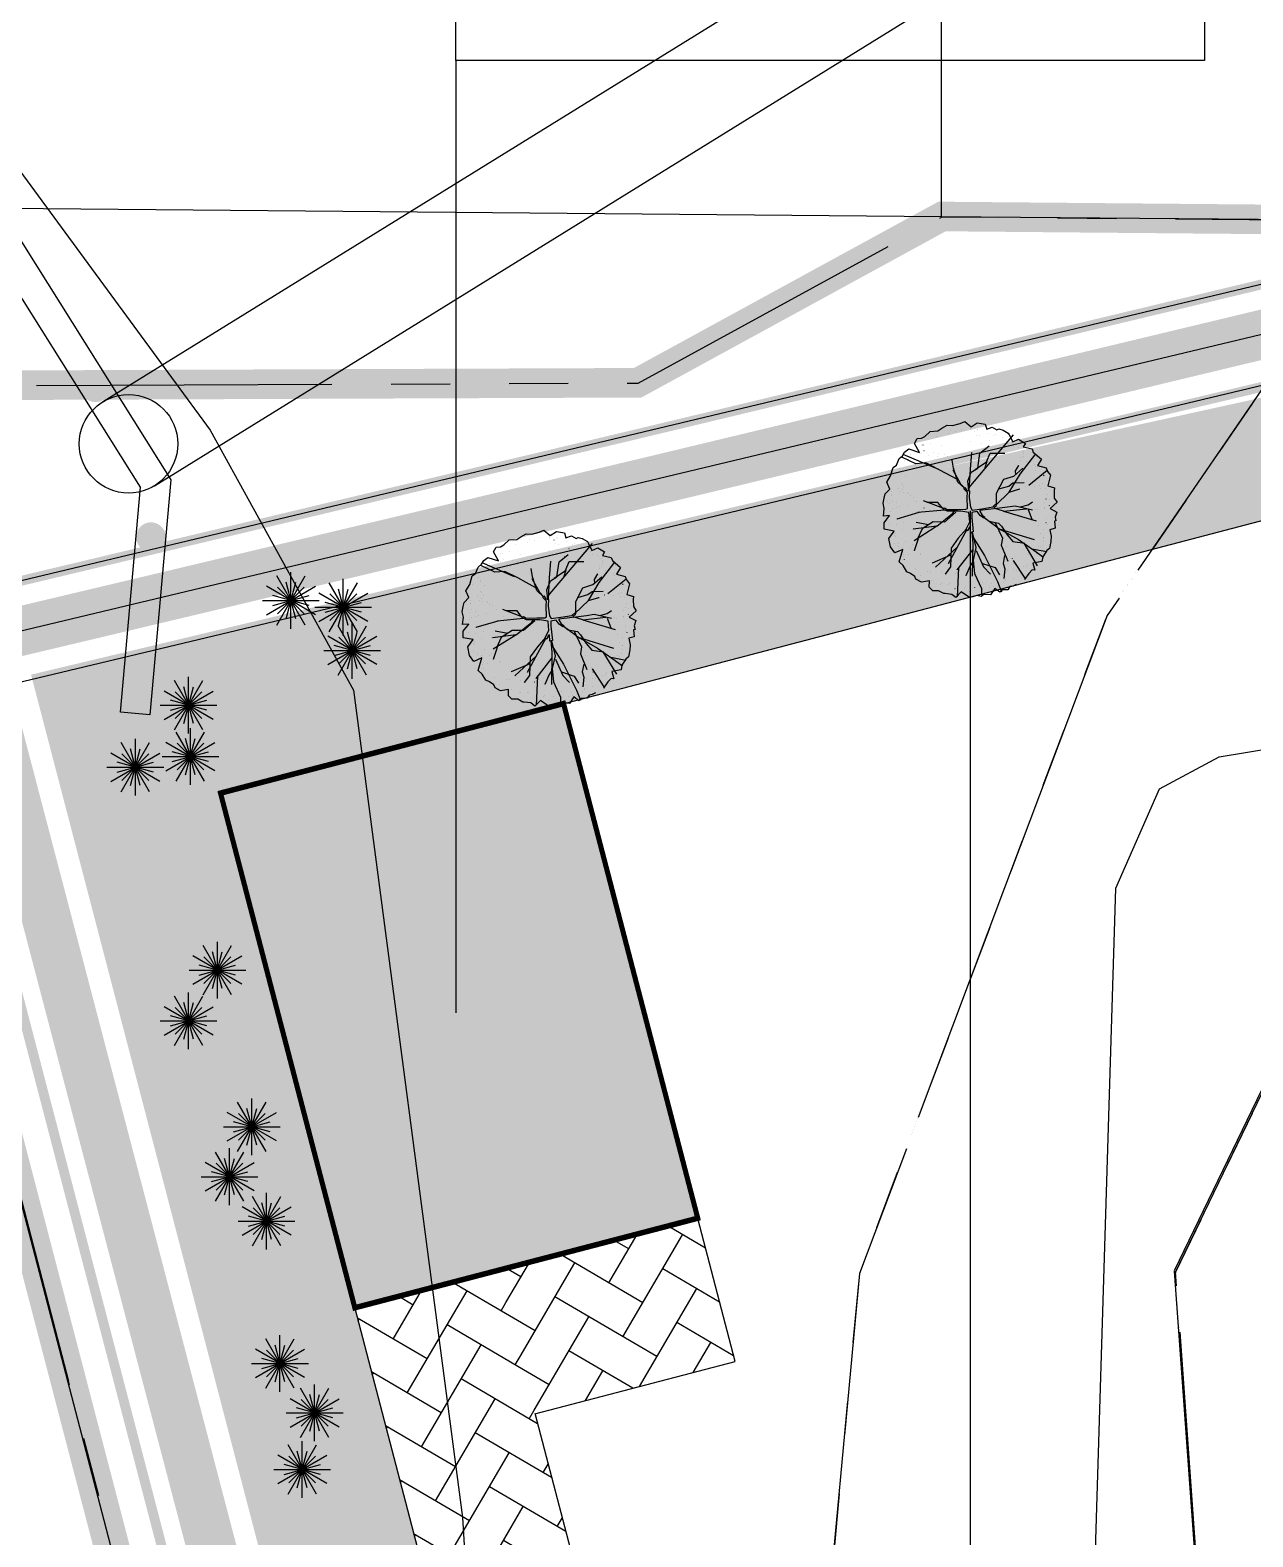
# Model space of a CAD drawing. Header units: millimetres. Extents: x 13387 to 322416, y 10188 to 219730.
# Drawn here: x 25238 to 37657, y 173913 to 189211 of the extents above; entities that cross this region are included whole.
import ezdxf
from ezdxf.xclip import XClip

# ---------------------------------------------------------------- set-up
doc = ezdxf.new("R2010")
doc.units = ezdxf.units.MM
doc.header["$LTSCALE"] = 400
doc.header["$XCLIPFRAME"] = 0
for name, pattern in [('base$0$base$0$PHANTOM2', [31.75, 15.875, -3.175, 3.175, -3.175, 3.175, -3.175]), ('base$0$base$0$XREF_BASE$0$PHANTOMX2', [5, 2.5, -0.5, 0.5, -0.5, 0.5, -0.5]), ('DOT2', [0.125, 0, -0.125])]:
    doc.linetypes.add(name, pattern=pattern)
doc.layers.get('Defpoints').update_dxf_attribs({"color": 153})
for name, color, linetype in [('0-녹지', 71, 'Continuous'), ('_교목_Plant', 90, 'Continuous'), ('_교목_Tag', 7, 'Continuous'), ('base$0$base$0$1-배수관', 134, 'Continuous'), ('base$0$base$0$1-신호등', 4, 'Continuous'), ('base$0$base$0$1-옹벽', 4, 'Continuous'), ('base$0$base$0$1-지적선', 3, 'Continuous'), ('base$0$base$0$125', 4, 'Continuous'), ('base$0$base$0$LSMD_CONT_LDREG_41500', 1, 'Continuous'), ('base$0$base$0$rndur', 1, 'Continuous'), ('base$0$base$0$WID', 4, 'Continuous'), ('base$0$base$0$XREF_BASE$0$-0', 7, 'Continuous'), ('base$0$base$0$XREF_BASE$0$CE_PROPERTY LINE', 2, 'Continuous'), ('base$0$base$0$XREF_BASE$0$가구1', 5, 'Continuous'), ('base$0$base$0$XREF_BASE$0$성토옹벽', 6, 'Continuous'), ('base$0$base$0$XREF_BASE$0$절토옹벽', 2, 'Continuous'), ('base$0$base$0$사업부지', 7, 'Continuous'), ('tc-2', 252, 'Continuous')]:
    doc.layers.add(name, color=color, linetype=linetype)
doc.styles.get("Standard").update_dxf_attribs({"font": 'arial.ttf'})
doc.dimstyles.new('LandyUse_T', dxfattribs={"dimtxt": 2.5, "dimasz": 80, "dimexe": 1.25, "dimexo": 0.625, "dimtad": 1, "dimtxsty": 'Standard', "dimcen": 2.5, "dimadec": 0, "dimazin": 0, "dimtfac": 1, "dimtmove": 0, "dimatfit": 3, "dimfxl": 1, "dimarcsym": 0})
pattern_1 = [(59.625125, (0, 0), (-142.832, 547.35639), [1200, -400]), (149.625125, (202.26, 345.1), (-142.832, 547.35639), [1200, -400])]

# ---------------------------------------------------------------- blocks, each defined once
blk = doc.blocks.new('base$0$base$0$XREF_BASE$0$A$C3CBC0631')
at = {"layer": 'base$0$base$0$125', "linetype": 'Continuous'}
blk.add_hatch(color=8, dxfattribs=at).paths.add_polyline_path([(-5, 144348), (-3489, 143439), (-2125, 138214), (1358, 139123)])
at = {"color": 7, "const_width": 50}
blk.add_lwpolyline([(-5, 144348), (-3489, 143439), (-2125, 138214), (1358, 139123)], close=True, dxfattribs=at)
at = {"layer": 'base$0$base$0$XREF_BASE$0$CE_PROPERTY LINE', "color": 8, "linetype": 'base$0$base$0$XREF_BASE$0$PHANTOMX2', "ltscale": 3, "flags": 128}
for points in [[(436, 116514), (1065, 117654), (3002, 138566), (5516, 145246), (8259, 149251), (22480, 160611), (24653, 158067), (10492, 147441), (8512, 143344), (6210, 138580), (6786, 130614), (6046, 119714), (3466, 115422), (2171, 109870)], [(24653, 158067), (15380, 151109), (8259, 149251), (3838, 149290), (748, 147602), (-6916, 147572), (-7299, 146160), (-1843, 125252), (436, 116516), (2171, 109870), (5326, 104706), (5798, 96717), (3940, 88655), (43, 76542), (81, 64279), (3722, 52297), (8342, 45951), (24954, 35648), (27528, 32946), (33205, 26984), (45785, 19196), (55262, 14961), (63842, 9900), (67943, 799), (71065, 403), (74495, 0), (71416, 11497), (72509, 16027), (80907, 20283), (84381, 29814), (86654, 26118), (86417, 19281), (94182, 16961), (94474, 13223), (94701, 13128), (143072, 50641), (145797, 73715), (141926, 86006), (137274, 142330), (130340, 137929), (128629, 139085), (122336, 140647), (114378, 141402), (105828, 145930), (90331, 146144), (69871, 143916), (58636, 140116), (56478, 144307), (45633, 153630)], [(15380, 151109), (8259, 149251), (5516, 145246), (3002, 138566), (1884, 126494), (1065, 117654), (437, 116515), (2171, 109870), (3466, 115422), (6046, 119714), (6786, 130614), (6210, 138580), (8512, 143344), (10492, 147441)]]:
    blk.add_lwpolyline(points, close=True, dxfattribs=at)
at = {"layer": 'base$0$base$0$XREF_BASE$0$절토옹벽', "color": 8, "linetype": 'ByBlock', "ltscale": 5, "const_width": 100, "flags": 128}
for points in [[(55628, 144636), (45495, 153353), (24724, 157745), (15091, 150517), (8341, 148908), (803, 147102), (-6578, 145344), (-6578, 145344), (-1228, 124843)], [(54976, 143878), (45038, 152427), (24961, 156673), (15534, 149599), (8577, 147920), (913, 146102), (-5352, 144608), (-260, 125095)]]:
    blk.add_lwpolyline(points, dxfattribs=at)
at = {"layer": 'base$0$base$0$XREF_BASE$0$절토옹벽', "color": 253, "const_width": 500, "flags": 128}
blk.add_lwpolyline([(55302, 144257), (45267, 152890), (24842, 157209), (15312, 150058), (8457, 148426), (858, 146602), (-5784, 145024), (-5991, 144974), (-744, 124969)], dxfattribs=at)
blk = doc.blocks.new('base$0$base$0$G$C940A8A8A')
at = {"layer": 'base$0$base$0$LSMD_CONT_LDREG_41500', "color": 9, "linetype": 'Continuous', "const_width": 0.26}
blk.add_lwpolyline([(13683, 131658), (14579, 132602), (21734, 152348), (25853, 158177), (29518, 161359), (46147, 168760), (47607, 165750), (31222, 159044), (28272, 155580), (24841, 151551), (23387, 143698), (19919, 133338), (16339, 129836), (13684, 124791)], close=True, dxfattribs=at)
at = {"layer": 'base$0$base$0$LSMD_CONT_LDREG_41500', "color": 1, "linetype": 'Continuous', "const_width": 300, "flags": 128}
blk.add_lwpolyline([(108147, 137630), (87787, 140640), (75957, 139800), (74927, 144400), (66787, 156160), (47607, 165750), (36878, 161359), (29518, 161359), (25251, 162513), (21834, 161660), (14411, 163566), (13684, 162297), (13684, 140689), (13684, 131660), (13684, 124791), (15433, 118998), (13873, 111149), (10039, 103817), (3210, 93080)], dxfattribs=at)
blk = doc.blocks.new('base$0$base$0$현황측량 지적')
at = {"layer": 'base$0$base$0$125', "linetype": 'Continuous'}
blk.add_hatch(color=253, dxfattribs=at).paths.add_polyline_path([(-58637, 4234), (-62121, 3325), (-60757, -1900), (-57274, -991)])
at = {"layer": 'base$0$base$0$사업부지', "linetype": 'Continuous'}
h = blk.add_hatch(dxfattribs=at)
h.set_pattern_fill('AR-HBONE', color=8, scale=100, angle=14.623, style=0)
h.set_pattern_definition([(59.62295331, (-152706624.56, -461770356.86), (-142.81125256, 547.36180552), [1200, -400]), (149.62295331, (-152706422.3, -461770011.77), (-142.81125256, 547.36180552), [1200, -400])])
edge = h.paths.add_edge_path()
edge.add_arc((-175728, 146781), 167876, 319.67, 322.33082, ccw=False)
edge.add_arc((-118040, 100322), 93851, 314.07463, 318.49856, ccw=False)
edge.add_arc((-118040, 100322), 93851, 310.12729, 314.07463, ccw=False)
edge.add_arc((-118040, 100322), 93851, 304.12732, 310.12729, ccw=False)
edge.add_arc((-57812, 11458), 13500, 124.1273, 194.1941)
edge.add_line((-70900, 8147), (-68479, -1130))
edge.add_line((-68479, -1130), (-66633, -8205))
edge.add_arc((-56474, -5554), 10500, 194.623, 244.5476)
edge.add_arc((-61631, -16390), 1500, 14.623, 64.5476, ccw=False)
edge.add_line((-60179, -16011), (-59907, -17053))
edge.add_arc((-56474, -5554), 12000, 194.623, 253.3715, ccw=False)
edge.add_line((-68085, -8584), (-72352, 7770))
edge.add_line((-72352, 7770), (-72261, 7430))
edge.add_arc((-57812, 11458), 15000, 124.1273, 195.5774, ccw=False)
edge.add_arc((-118040, 100322), 92351, 304.12732, 310.12729)
edge.add_arc((-118040, 100322), 92351, 310.12729, 314.07463)
edge.add_arc((-118040, 100322), 92351, 314.07463, 318.48907)
edge.add_arc((-175728, 146781), 166376, 319.67529, 320.61331)
edge.add_arc((-175727, 146780), 166375, 320.61332, 320.99411)
edge.add_arc((-41778, 38287), 6000, 100.2484, 140.9941, ccw=False)
at = {"color": 7, "const_width": 50}
blk.add_lwpolyline([(-58637, 4234), (-62121, 3325), (-60757, -1900), (-57274, -991)], close=True, dxfattribs=at)
at = {"layer": 'base$0$base$0$1-배수관', "color": 8}
for p, q in [((-63318, 7293), (-32872, 26126)), ((-62792, 6442), (-32346, 25276))]:
    blk.add_line(p, q, dxfattribs=at)
at = {"layer": 'base$0$base$0$1-배수관', "color": 8, "linetype": 'Continuous'}
blk.add_circle((-63055, 6868), 500, dxfattribs=at)
at = {"layer": 'base$0$base$0$1-신호등', "color": 8, "linetype": 'Continuous'}
blk.add_line((-62933, 6429), (-62933, 6429), dxfattribs=at)
at = {"layer": 'base$0$base$0$1-옹벽', "color": 8, "linetype": 'Continuous'}
blk.add_lwpolyline([(-62838, 4115), (-63137, 4142), (-62933, 6429), (-64332, 8656), (-64422, 8446), (-64698, 8565), (-64382, 9299), (-62625, 6503), (-62838, 4115)], dxfattribs=at)
at = {"layer": 'base$0$base$0$1-옹벽', "color": 8, "linetype": 'Continuous', "const_width": 150}
for points in [[(-63464, 7423, 1), (-63319, 7460, 1)], [(-62900, 5902, 1), (-62755, 5940, 1)]]:
    blk.add_lwpolyline(points, format="xyb", close=True, dxfattribs=at)
at = {"layer": 'base$0$base$0$1-지적선', "color": 8}
blk.add_polyline3d([(-132185, 7990, 0), (-122776, 15285, 0), (-113506, 15373, 0), (-102516, 11206, 0), (-97941, 11144, 0), (-88443, 13506, 0), (-78538, 14398, 0), (-52074, 11969, 0), (-47536, 12843, 0), (-36925, 22131, 0), (-36156, 20495, 0), (-50378, 9135, 0), (-54798, 9174, 0), (-65063, 9263, 0), (-68739, 10525, 0), (-78796, 11272, 0), (-89562, 11037, 0), (-99269, 8221, 0), (-103807, 8886, 0), (-113529, 12960, 0), (-122350, 13516, 0), (-124731, 11321, 0), (-132185, 7990, 0)], dxfattribs=at)
at = {"layer": 'base$0$base$0$rndur', "linetype": 'base$0$base$0$PHANTOM2', "ltscale": 2, "const_width": 360, "flags": 128}
blk.add_lwpolyline([(206883, -157310), (202971, -156085), (192523, -138055), (192037, -134393), (187653, -139214), (180694, -143462), (173737, -143509), (161354, -148904), (157725, -144242), (154816, -136784), (158050, -127241), (126239, -144923), (122996, -147375), (114777, -142533), (78067, -156212), (59378, -150969), (50990, -145420), (42961, -141949), (35259, -140747), (23792, -141142), (15855, -140119), (12425, -139716), (9303, -139321), (5202, -130219), (-3377, -125158), (-12855, -120922), (-25433, -113134), (-31110, -107172), (-33684, -104469), (-50296, -94166), (-54916, -87820), (-58556, -75838), (-58594, -63575), (-54697, -51462), (-52838, -43399), (-53310, -35411), (-56465, -30247), (-58199, -23603), (-65933, 6044), (-65550, 7455), (-83110, 7388), (-99556, 7405), (-100789, 7832), (-83513, -58384), (-91570, -60086), (-90952, -159807)], dxfattribs=at)
at = {"layer": 'base$0$base$0$rndur', "linetype": 'base$0$base$0$PHANTOM2', "ltscale": 2, "flags": 128}
blk.add_lwpolyline([(206883, -157310), (202971, -156085), (192523, -138055), (192037, -134393), (187653, -139214), (180694, -143462), (173737, -143509), (161354, -148904), (157725, -144242), (154816, -136784), (158050, -127241), (126239, -144923), (122996, -147375), (114777, -142533), (78067, -156212), (59378, -150969), (50990, -145420), (42961, -141949), (35259, -140747), (23792, -141142), (15855, -140119), (12425, -139716), (9303, -139321), (5202, -130219), (-3377, -125158), (-12855, -120922), (-25433, -113134), (-31110, -107172), (-33684, -104469), (-50296, -94166), (-54916, -87820), (-58556, -75838), (-58594, -63575), (-54697, -51462), (-52838, -43399), (-53310, -35411), (-56465, -30247), (-58199, -23603), (-65933, 6044), (-65550, 7455), (-83110, 7388), (-99556, 7405), (-100789, 7832), (-83513, -58384), (-91570, -60086), (-90952, -159807)], dxfattribs=at)
at = {"layer": 'base$0$base$0$1-지적선', "color": 8, "rotation": 14.62512504690287}
blk.add_blockref('base$0$base$0$G$C940A8A8A', (-38193, -154447), dxfattribs=at)
blk = doc.blocks.new('base$0$base$0$A$C15A91853')
at = {"layer": 'Defpoints'}
for points in [[(46801, 0), (47587, 7154), (48443, 10307), (49499, 19897), (49907, 33129), (50351, 34136), (50956, 34462), (52066, 34644), (58944, 34310), (68294, 34026), (68303, 34079), (69309, 40554), (69347, 40792), (60535, 41222), (58897, 41176), (54889, 45050), (53481, 48599), (49028, 48631), (38443, 47812), (26550, 47830), (20615, 47453), (19107, 50832)], [(0, 44758), (4948, 43401), (17839, 42226), (25189, 42483), (29295, 42370), (33454, 42220), (35928, 42013), (38652, 40578), (40707, 37777), (42163, 35137), (43272, 26739), (43649, 20480), (42505, 20194), (43607, 13152), (43641, 11401)]]:
    blk.add_lwpolyline(points, dxfattribs=at)
blk = doc.blocks.new('base$0$base$0$XREF_BASE$0$사면')
at = {"layer": 'base$0$base$0$XREF_BASE$0$가구1', "color": 8, "ltscale": 3, "flags": 128}
blk.add_lwpolyline([(298619.448, 360291.174), (298619.448, 360313.966), (298620.175, 360315.235), (298615.174, 360316.52)], dxfattribs=at)
blk = doc.blocks.new('base$0$base$0$XREF_BASE$0$A$C5E376D50')
at = {"layer": 'Defpoints', "linetype": 'Continuous', "flags": 128}
for points in [[(223488, 311364), (224064, 303398), (223324, 292498), (220744, 288205), (219448, 282647), (222600, 277488), (223072, 269500), (221214, 261437), (217317, 249324)], [(363071, 246497), (359200, 258788), (354548, 315113), (347614, 310711), (345903, 311867), (339610, 313429), (331652, 314184), (323101, 318712), (307605, 318926), (287145, 316698), (275910, 312898), (273752, 317089), (262907, 326413), (241927, 330849), (227766, 320223), (223487, 311370)]]:
    blk.add_lwpolyline(points, dxfattribs=at)
at = {"layer": 'base$0$base$0$XREF_BASE$0$-0', "color": 8, "linetype": 'ByBlock', "xscale": 1000, "yscale": 1000, "zscale": 1000, "rotation": 14.62585327519887}
blk.add_blockref('base$0$base$0$XREF_BASE$0$사면', (-197751370, -423722364), dxfattribs=at)
blk = doc.blocks.new('base', base_point=(0, 0))
at = {"layer": 'base$0$base$0$사업부지', "linetype": 'Continuous', "ltscale": 10}
h = blk.add_hatch(dxfattribs=at)
h.set_pattern_fill('AR-HBONE', color=8, scale=100, angle=14.62513, style=0)
h.set_pattern_definition(pattern_1)
h.paths.add_polyline_path([(2432025.9, -962106.5), (2431647.1, -960655.1), (2429615.2, -961185.4), (2429993.9, -962636.8)])
h = blk.add_hatch(dxfattribs=at)
h.set_pattern_fill('AR-HBONE', color=8, scale=100, angle=14.62513, style=0)
h.set_pattern_definition(pattern_1)
edge = h.paths.add_edge_path()
edge.add_line((2429615.2, -961185.4), (2428163.8, -961564.1))
edge.add_line((2428163.8, -961564.1), (2431385.3, -973909.5))
edge.add_arc((2430417.7, -974162), 1000, 277.11049, 14.62513, ccw=False)
edge.add_arc((2429984.4, -970688.9), 4500, 251.74603, 277.11049, ccw=False)
edge.add_line((2428574.9, -974962.5), (2428986, -976605.3))
edge.add_arc((2429978.8, -970949.7), 5742.1, 260.04374, 277.48812)
edge.add_arc((2430399.4, -974149.7), 2514.6, 277.48812, 14.24749)
edge.add_line((2432836.7, -973530.8), (2429615.2, -961185.4))
blk.add_line((2430283.7, -955423.6), (2431647.1, -960648.7))
blk.add_lwpolyline([(2429188.5, -946058.9), (2436793, -946058.9), (2436793, -948897.3), (2429188.5, -948897.3)], close=True)
blk.add_lwpolyline([(2429188.5, -948897.3), (2429188.5, -958567.4)])
at = {"const_width": 300}
blk.add_lwpolyline([(2429188.5, -958517.4, 1), (2429188.5, -958817.4, 1)], format="xyb", close=True, dxfattribs=at)
at = {"layer": 'base$0$base$0$WID'}
for p, q in [((2442870, -952131.7), (2428817.5, -955814.3)), ((2431596.7, -960461.8), (2430285.3, -955429.9)), ((2432025.9, -962106.5), (2431647.1, -960655.1)), ((2432025.9, -962106.5), (2431647.1, -960655.1)), ((2428163.8, -961564.1), (2431385.3, -973909.5)), ((2429993.9, -962636.8), (2432025.9, -962106.5)), ((2429992.3, -962630.5), (2432836.7, -973530.8))]:
    blk.add_line(p, q, dxfattribs=at)
ref = blk.add_blockref('base$0$base$0$현황측량 지적', (2488921, -959657.5))
XClip(ref).set_block_clipping_path([(-120941.079460036, -150848.0068536659), (162857.5363889819, 70751.9931463341)])
blk.add_blockref('base$0$base$0$A$C15A91853', (2385986.3, -990428.8))
ref = blk.add_blockref('base$0$base$0$XREF_BASE$0$A$C5E376D50', (2212998.1, -1272554.8))
XClip(ref).set_block_clipping_path([(154965.4345864058, 162053.3751671459), (438965.4345861674, 383653.3751671459)])
at = {"layer": 'base$0$base$0$XREF_BASE$0$성토옹벽'}
blk.add_blockref('base$0$base$0$XREF_BASE$0$A$C3CBC0631', (2430288.9, -1099777.9), dxfattribs=at)
blk = doc.blocks.new('TL000015_0')
at = {"color": 0}
for p, q in [((-0.358, 0.59), (-0.317, 0.629)), ((-0.317, 0.629), (-0.256, 0.634)), ((-0.256, 0.634), (-0.223, 0.655)), ((-0.223, 0.655), (-0.182, 0.679)), ((-0.182, 0.679), (-0.138, 0.675)), ((-0.138, 0.675), (-0.079, 0.692)), ((-0.079, 0.692), (-0.042, 0.707)), ((-0.042, 0.707), (0.008, 0.666)), ((-0.007, 0.185), (0.344, 0.601)), ((0.008, 0.666), (0.058, 0.697)), ((0.058, 0.697), (0.121, 0.686)), ((0.121, 0.686), (0.134, 0.647)), ((0.134, 0.647), (0.177, 0.662)), ((0.177, 0.662), (0.214, 0.642)), ((0.214, 0.642), (0.23, 0.649)), ((0.23, 0.649), (0.262, 0.64)), ((0.262, 0.64), (0.304, 0.616)), ((0.304, 0.616), (0.312, 0.601)), ((0.312, 0.601), (0.34, 0.547)), ((-0.519, 0.466), (-0.486, 0.49)), ((-0.486, 0.49), (-0.401, 0.463)), ((-0.441, 0.534), (-0.419, 0.573)), ((-0.401, 0.463), (-0.441, 0.534)), ((-0.419, 0.573), (-0.386, 0.575)), ((-0.386, 0.575), (-0.358, 0.59)), ((0.079, 0.456), (0.152, 0.515)), ((0.34, 0.547), (0.386, 0.568)), ((0.386, 0.568), (0.441, 0.534)), ((0.441, 0.534), (0.423, 0.506)), ((0.423, 0.506), (0.493, 0.49)), ((0.493, 0.49), (0.502, 0.466)), ((-0.61, 0.344), (-0.584, 0.362)), ((-0.584, 0.362), (-0.562, 0.414)), ((-0.562, 0.414), (-0.536, 0.436)), ((-0.431, 0.373), (-0.541, 0.426)), ((-0.536, 0.436), (-0.519, 0.466)), ((-0.275, 0.337), (-0.53, 0.447)), ((-0.35, 0.38), (-0.431, 0.373)), ((-0.249, 0.328), (-0.35, 0.38)), ((-0.132, 0.338), (-0.142, 0.402)), ((0.011, 0.461), (0, 0.33)), ((0.04, 0.326), (0.13, 0.387)), ((0.062, 0.338), (0.079, 0.456)), ((0.117, 0.332), (0.135, 0.396)), ((0.13, 0.387), (0.16, 0.458)), ((0.16, 0.458), (0.275, 0.458)), ((0.361, 0.316), (0.388, 0.36)), ((0.398, 0.291), (0.523, 0.452)), ((0.502, 0.466), (0.567, 0.41)), ((0.567, 0.41), (0.536, 0.359)), ((0.536, 0.359), (0.604, 0.34)), ((-0.66, 0.227), (-0.63, 0.277)), ((-0.63, 0.277), (-0.61, 0.344)), ((-0.183, 0.292), (-0.249, 0.328)), ((-0.11, 0.253), (-0.183, 0.292)), ((-0.137, 0.324), (-0.076, 0.214)), ((-0.097, 0.228), (-0.132, 0.338)), ((-0.017, 0.235), (0.01, 0.306)), ((0, 0.33), (-0.008, 0.158)), ((0.01, 0.306), (0.062, 0.338)), ((0.211, 0.14), (0.268, 0.25)), ((0.268, 0.25), (0.348, 0.275)), ((0.312, 0.148), (0.398, 0.291)), ((0.348, 0.275), (0.419, 0.338)), ((0.363, 0.284), (0.361, 0.316)), ((0.466, 0.204), (0.612, 0.321)), ((0.582, 0.281), (0.588, 0.276)), ((0.604, 0.34), (0.615, 0.312)), ((0.615, 0.312), (0.639, 0.281)), ((0.639, 0.281), (0.617, 0.198)), ((-0.682, 0.101), (-0.673, 0.133)), ((-0.673, 0.133), (-0.636, 0.172)), ((-0.636, 0.172), (-0.66, 0.227)), ((-0.044, 0.179), (-0.097, 0.228)), ((-0.076, 0.214), (-0.044, 0.182)), ((-0.009, 0.16), (-0.017, 0.235)), ((0.312, 0.148), (0.204, 0.045)), ((0.211, 0.044), (0.211, 0.14)), ((0.228, 0.174), (0.307, 0.196)), ((0.307, 0.196), (0.341, 0.221)), ((0.312, 0.148), (0.396, 0.174)), ((0.341, 0.221), (0.429, 0.223)), ((0.617, 0.198), (0.671, 0.181)), ((0.671, 0.181), (0.667, 0.157)), ((0.667, 0.157), (0.669, 0.101)), ((-0.689, 0.059), (-0.682, 0.101)), ((-0.68, 0.018), (-0.689, 0.059)), ((-0.686, -0.042), (-0.68, 0.018)), ((-0.203, 0.006), (-0.413, -0.015)), ((-0.208, 0.017), (-0.368, 0.079)), ((-0.254, 0.066), (-0.342, 0.066)), ((-0.215, 0.017), (-0.254, 0.066)), ((0.267, -0.003), (0.19, 0.02)), ((0.192, 0.017), (0.297, 0.03)), ((0.267, -0.003), (0.449, 0.016)), ((0.297, 0.03), (0.358, 0.04)), ((0.358, 0.04), (0.495, 0.008)), ((0.402, 0.03), (0.461, 0.047)), ((0.461, 0.047), (0.495, 0.071)), ((0.461, 0.01), (0.491, -0.068)), ((0.629, 0.042), (0.627, 0.039)), ((0.691, 0.068), (0.635, 0.018)), ((0.635, 0.018), (0.689, -0.01)), ((0.669, 0.101), (0.691, 0.068)), ((-0.638, -0.038), (-0.686, -0.042)), ((-0.682, -0.095), (-0.638, -0.038)), ((-0.682, -0.147), (-0.682, -0.095)), ((-0.406, -0.014), (-0.58, -0.066)), ((-0.328, -0.112), (-0.428, -0.093)), ((-0.293, -0.088), (-0.379, -0.144)), ((-0.203, -0.09), (-0.293, -0.088)), ((-0.262, -0.123), (-0.138, -0.022)), ((-0.112, -0.012), (-0.203, -0.09)), ((-0.138, -0.022), (-0.123, -0.003)), ((0.111, -0.051), (0.152, -0.083)), ((0.213, -0.129), (0.113, -0.055)), ((0.152, -0.083), (0.226, -0.098)), ((0.199, -0.095), (0.258, -0.218)), ((0.226, -0.098), (0.25, -0.122)), ((0.267, -0.003), (0.524, -0.08)), ((0.682, -0.08), (0.671, -0.083)), ((0.671, -0.083), (0.676, -0.138)), ((0.689, -0.01), (0.676, -0.051)), ((0.676, -0.051), (0.682, -0.08)), ((-0.602, -0.161), (-0.682, -0.147)), ((-0.645, -0.219), (-0.602, -0.161)), ((-0.632, -0.286), (-0.645, -0.219)), ((-0.262, -0.123), (-0.45, -0.147)), ((-0.278, -0.133), (-0.443, -0.238)), ((-0.411, -0.223), (-0.443, -0.318)), ((-0.379, -0.144), (-0.418, -0.227)), ((-0.262, -0.123), (-0.278, -0.133)), ((-0.026, -0.149), (-0.173, -0.422)), ((-0.093, -0.218), (-0.149, -0.298)), ((-0.029, -0.144), (-0.093, -0.218)), ((0.014, -0.17), (0.023, -0.261)), ((0.017, -0.199), (0.114, -0.355)), ((0.018, -0.171), (0.047, -0.291)), ((0.213, -0.129), (0.246, -0.15)), ((0.239, -0.145), (0.51, -0.229)), ((0.246, -0.15), (0.384, -0.229)), ((0.258, -0.218), (0.248, -0.274)), ((0.25, -0.122), (0.295, -0.191)), ((0.295, -0.191), (0.339, -0.245)), ((0.384, -0.229), (0.507, -0.313)), ((0.676, -0.138), (0.633, -0.15)), ((0.633, -0.15), (0.643, -0.202)), ((0.643, -0.202), (0.641, -0.243)), ((-0.597, -0.334), (-0.632, -0.286)), ((-0.534, -0.306), (-0.597, -0.334)), ((-0.562, -0.406), (-0.534, -0.306)), ((-0.154, -0.352), (-0.301, -0.416)), ((-0.101, -0.289), (-0.273, -0.448)), ((-0.149, -0.298), (-0.156, -0.445)), ((0.022, -0.306), (-0.105, -0.469)), ((0.023, -0.261), (0.018, -0.518)), ((0.047, -0.291), (0.025, -0.391)), ((0.05, -0.316), (0.108, -0.445)), ((0.114, -0.355), (0.218, -0.562)), ((0.248, -0.274), (0.299, -0.399)), ((0.275, -0.355), (0.263, -0.418)), ((0.339, -0.245), (0.434, -0.257)), ((0.427, -0.258), (0.534, -0.436)), ((0.49, -0.301), (0.609, -0.323)), ((0.507, -0.313), (0.583, -0.368)), ((0.61, -0.315), (0.578, -0.365)), ((0.63, -0.299), (0.61, -0.315)), ((0.641, -0.243), (0.63, -0.299)), ((-0.53, -0.434), (-0.562, -0.406)), ((-0.501, -0.484), (-0.53, -0.434)), ((-0.156, -0.445), (-0.198, -0.502)), ((-0.092, -0.452), (-0.102, -0.682)), ((-0.002, -0.443), (-0.034, -0.516)), ((0.025, -0.401), (-0.002, -0.443)), ((0.025, -0.391), (0.035, -0.497)), ((0.099, -0.418), (0.199, -0.45)), ((0.108, -0.445), (0.162, -0.502)), ((0.199, -0.45), (0.233, -0.507)), ((0.263, -0.418), (0.277, -0.46)), ((0.277, -0.46), (0.268, -0.536)), ((0.342, -0.394), (0.435, -0.535)), ((0.493, -0.469), (0.467, -0.497)), ((0.515, -0.471), (0.493, -0.469)), ((0.571, -0.402), (0.499, -0.415)), ((0.499, -0.415), (0.515, -0.471)), ((0.578, -0.365), (0.571, -0.402)), ((-0.473, -0.497), (-0.501, -0.484)), ((-0.438, -0.521), (-0.473, -0.497)), ((-0.429, -0.543), (-0.438, -0.521)), ((-0.386, -0.567), (-0.429, -0.543)), ((-0.321, -0.556), (-0.386, -0.567)), ((-0.323, -0.606), (-0.321, -0.556)), ((0.035, -0.497), (0.091, -0.617)), ((0.218, -0.562), (0.25, -0.642)), ((0.343, -0.597), (0.317, -0.602)), ((0.367, -0.584), (0.343, -0.597)), ((0.467, -0.497), (0.432, -0.545)), ((-0.295, -0.634), (-0.323, -0.606)), ((-0.249, -0.634), (-0.295, -0.634)), ((-0.208, -0.656), (-0.249, -0.634)), ((-0.197, -0.656), (-0.208, -0.656)), ((-0.145, -0.663), (-0.197, -0.656)), ((-0.112, -0.689), (-0.145, -0.663)), ((-0.069, -0.643), (-0.112, -0.689)), ((-0.005, -0.689), (-0.069, -0.643)), ((0.023, -0.682), (-0.005, -0.689)), ((0.053, -0.673), (0.023, -0.682)), ((0.088, -0.68), (0.053, -0.673)), ((0.11, -0.663), (0.088, -0.68)), ((0.091, -0.617), (0.091, -0.666)), ((0.162, -0.667), (0.11, -0.663)), ((0.197, -0.616), (0.162, -0.667)), ((0.236, -0.647), (0.197, -0.616)), ((0.258, -0.628), (0.236, -0.647)), ((0.301, -0.626), (0.258, -0.628)), ((0.317, -0.602), (0.301, -0.626))]:
    blk.add_line(p, q, dxfattribs=at)
blk.add_lwpolyline([(0.077, 0.002), (0.077, -0.004), (0.096, -0.035), (0.118, -0.05), (0.109, -0.06), (0.08, -0.038), (0.056, -0.006), (0.014, -0.014), (0.014, -0.054), (0.026, -0.167), (0.005, -0.173), (0.002, -0.124), (-0.007, -0.132), (-0.018, -0.158), (-0.03, -0.145), (-0.001, -0.088), (-0.008, -0.014), (-0.026, -0.011), (-0.074, -0.004), (-0.109, -0.003), (-0.178, -0.004), (-0.214, 0.011), (-0.203, 0.022), (-0.181, 0.009), (-0.098, 0.011), (-0.033, 0.012), (-0.02, 0.019), (-0.023, 0.107), (-0.021, 0.144), (-0.049, 0.173), (-0.042, 0.185), (-0.025, 0.162), (-0.004, 0.157), (-0.007, 0.104), (0.003, 0.028), (0.017, 0.006), (0.093, 0.016), (0.181, 0.031), (0.203, 0.052), (0.206, 0.035), (0.192, 0.025), (0.187, 0.015)], close=True)
at = {"layer": 'tc-2', "linetype": 'DOT2'}
for p, q in [((-0.311, 0.534), (-0.316, 0.625)), ((-0.137, 0.324), (-0.277, 0.633)), ((-0.269, 0.59), (-0.172, 0.613)), ((-0.223, 0.514), (-0.222, 0.657)), ((-0.172, 0.613), (-0.157, 0.636)), ((-0.154, 0.361), (-0.167, 0.673)), ((-0.157, 0.636), (-0.115, 0.628)), ((-0.115, 0.628), (-0.071, 0.646)), ((0.011, 0.461), (-0.095, 0.687)), ((-0.071, 0.646), (0.002, 0.646)), ((0.011, 0.461), (-0.005, 0.693)), ((0.002, 0.646), (0.005, 0.65)), ((0.005, 0.546), (0.062, 0.69)), ((0.005, 0.65), (0.039, 0.631)), ((0.039, 0.631), (0.058, 0.646)), ((0.05, 0.598), (0.059, 0.701)), ((0.094, 0.532), (0.05, 0.598)), ((0.058, 0.646), (0.063, 0.643)), ((0.063, 0.643), (0.077, 0.595)), ((0.077, 0.595), (0.141, 0.614)), ((0.146, 0.478), (0.09, 0.687)), ((0.135, 0.396), (0.174, 0.67)), ((0.141, 0.614), (0.184, 0.597)), ((0.152, 0.515), (0.27, 0.63)), ((0.158, 0.561), (0.245, 0.647)), ((0.184, 0.597), (0.202, 0.601)), ((0.202, 0.601), (0.26, 0.581)), ((-0.365, 0.475), (-0.426, 0.505)), ((-0.248, 0.335), (-0.424, 0.549)), ((-0.385, 0.519), (-0.373, 0.524)), ((-0.383, 0.458), (-0.385, 0.519)), ((-0.373, 0.524), (-0.287, 0.463)), ((-0.331, 0.436), (-0.352, 0.597)), ((-0.247, 0.458), (-0.311, 0.534)), ((-0.287, 0.463), (-0.269, 0.59)), ((0.121, 0.493), (0.094, 0.532)), ((0.194, 0.423), (0.437, 0.536)), ((0.26, 0.581), (0.298, 0.536)), ((0.275, 0.458), (0.388, 0.505)), ((0.298, 0.536), (0.331, 0.54)), ((0.331, 0.54), (0.345, 0.513)), ((0.345, 0.513), (0.414, 0.48)), ((0.388, 0.505), (0.407, 0.549)), ((0.403, 0.4), (0.461, 0.515)), ((0.414, 0.48), (0.425, 0.47)), ((0.427, 0.451), (0.444, 0.5)), ((-0.541, 0.298), (-0.519, 0.397)), ((-0.519, 0.397), (-0.485, 0.409)), ((-0.485, 0.409), (-0.471, 0.443)), ((-0.471, 0.443), (-0.383, 0.458)), ((-0.254, 0.434), (-0.308, 0.451)), ((-0.205, 0.444), (-0.254, 0.434)), ((-0.178, 0.434), (-0.247, 0.458)), ((-0.142, 0.402), (-0.178, 0.434)), ((-0.137, 0.39), (-0.171, 0.475)), ((0.37, 0.245), (0.403, 0.4)), ((0.388, 0.36), (0.397, 0.419)), ((0.397, 0.419), (0.427, 0.451)), ((0.414, 0.422), (0.501, 0.477)), ((0.419, 0.338), (0.449, 0.39)), ((0.425, 0.47), (0.425, 0.431)), ((0.425, 0.431), (0.51, 0.364)), ((0.449, 0.39), (0.527, 0.429)), ((0.51, 0.364), (0.523, 0.349)), ((0.527, 0.429), (0.535, 0.431)), ((-0.536, 0.211), (-0.632, 0.286)), ((-0.544, 0.217), (-0.608, 0.333)), ((-0.604, 0.277), (-0.563, 0.335)), ((-0.571, 0.18), (-0.604, 0.277)), ((-0.543, 0.309), (-0.587, 0.348)), ((-0.563, 0.335), (-0.541, 0.298)), ((-0.514, 0.27), (-0.543, 0.309)), ((-0.524, 0.191), (-0.514, 0.27)), ((-0.137, 0.324), (-0.275, 0.337)), ((0.388, 0.275), (0.596, 0.351)), ((0.396, 0.174), (0.634, 0.274)), ((0.429, 0.223), (0.522, 0.24)), ((0.523, 0.349), (0.517, 0.319)), ((0.517, 0.319), (0.582, 0.281)), ((0.522, 0.24), (0.569, 0.277)), ((0.569, 0.277), (0.625, 0.292)), ((0.588, 0.276), (0.575, 0.213)), ((-0.531, 0.142), (-0.68, 0.134)), ((-0.555, 0.151), (-0.661, 0.207)), ((-0.534, 0.167), (-0.634, 0.201)), ((-0.625, 0.128), (-0.621, 0.15)), ((-0.624, 0.122), (-0.625, 0.128)), ((-0.617, 0.076), (-0.624, 0.122)), ((-0.621, 0.15), (-0.571, 0.18)), ((-0.368, 0.079), (-0.555, 0.151)), ((-0.472, 0.119), (-0.536, 0.211)), ((-0.494, 0.142), (-0.534, 0.167)), ((-0.489, 0.137), (-0.524, 0.191)), ((-0.421, 0.076), (-0.494, 0.142)), ((0.424, 0.223), (0.508, 0.189)), ((0.441, 0.193), (0.671, 0.163)), ((0.508, 0.189), (0.554, 0.204)), ((0.554, 0.204), (0.635, 0.186)), ((0.563, 0.177), (0.651, 0.23)), ((0.575, 0.213), (0.602, 0.174)), ((0.602, 0.174), (0.615, 0.128)), ((0.615, 0.128), (0.603, 0.094)), ((-0.446, 0.109), (-0.69, 0.065)), ((-0.651, 0.074), (-0.673, 0.074)), ((-0.583, 0.064), (-0.651, 0.074)), ((-0.635, 0.057), (-0.617, 0.076)), ((-0.614, 0.015), (-0.635, 0.057)), ((-0.585, 0.025), (-0.634, -0.005)), ((-0.63, -0.042), (-0.614, 0.015)), ((-0.499, 0.044), (-0.585, 0.025)), ((-0.56, 0.03), (-0.583, 0.064)), ((-0.365, 0.02), (-0.499, 0.044)), ((-0.342, 0.066), (-0.421, 0.076)), ((-0.303, 0.066), (-0.365, 0.02)), ((0.449, 0.016), (0.69, -0.001)), ((0.495, 0.071), (0.589, 0.069)), ((0.495, 0.008), (0.591, 0.022)), ((0.519, 0.011), (0.685, 0.087)), ((0.538, 0.01), (0.687, -0.067)), ((0.589, 0.069), (0.63, 0.086)), ((0.591, 0.022), (0.682, -0.034)), ((0.627, 0.039), (0.593, 0.02)), ((0.593, 0.02), (0.608, -0.06)), ((0.603, 0.094), (0.629, 0.042)), ((0.63, 0.086), (0.664, 0.106)), ((-0.413, -0.015), (-0.692, -0.017)), ((-0.58, -0.066), (-0.686, -0.092)), ((-0.634, -0.005), (-0.673, -0.009)), ((-0.527, -0.05), (-0.673, -0.161)), ((-0.58, -0.11), (-0.673, -0.11)), ((-0.64, -0.106), (-0.63, -0.042)), ((-0.539, -0.152), (-0.64, -0.106)), ((-0.524, -0.095), (-0.58, -0.11)), ((-0.428, -0.093), (-0.524, -0.095)), ((0.483, -0.067), (0.582, -0.147)), ((0.491, -0.068), (0.603, -0.093)), ((0.524, -0.08), (0.679, -0.122)), ((0.545, -0.118), (0.582, -0.21)), ((0.617, -0.106), (0.56, -0.181)), ((0.603, -0.093), (0.65, -0.144)), ((0.608, -0.06), (0.617, -0.106)), ((-0.45, -0.147), (-0.662, -0.201)), ((-0.454, -0.148), (-0.633, -0.278)), ((-0.443, -0.238), (-0.602, -0.34)), ((-0.6, -0.193), (-0.595, -0.179)), ((-0.588, -0.201), (-0.6, -0.193)), ((-0.595, -0.179), (-0.539, -0.152)), ((-0.571, -0.26), (-0.588, -0.201)), ((-0.357, -0.184), (-0.563, -0.401)), ((-0.418, -0.227), (-0.47, -0.289)), ((-0.316, -0.158), (-0.392, -0.343)), ((0.213, -0.129), (0.342, -0.394)), ((0.51, -0.229), (0.628, -0.284)), ((0.56, -0.181), (0.58, -0.211)), ((0.58, -0.211), (0.58, -0.243)), ((0.582, -0.147), (0.658, -0.205)), ((0.582, -0.21), (0.64, -0.257)), ((-0.597, -0.257), (-0.627, -0.269)), ((-0.509, -0.24), (-0.597, -0.257)), ((-0.47, -0.289), (-0.592, -0.311)), ((-0.569, -0.28), (-0.571, -0.26)), ((-0.534, -0.291), (-0.569, -0.28)), ((-0.524, -0.346), (-0.534, -0.291)), ((-0.531, -0.36), (-0.524, -0.346)), ((-0.453, -0.269), (-0.509, -0.24)), ((-0.489, -0.347), (-0.499, -0.455)), ((-0.392, -0.343), (-0.497, -0.48)), ((-0.443, -0.318), (-0.489, -0.347)), ((-0.389, -0.337), (-0.434, -0.537)), ((0.289, -0.286), (0.298, -0.471)), ((0.434, -0.257), (0.557, -0.294)), ((0.526, -0.343), (0.453, -0.346)), ((0.453, -0.346), (0.453, -0.423)), ((0.529, -0.335), (0.526, -0.343)), ((0.542, -0.287), (0.529, -0.335)), ((0.576, -0.275), (0.542, -0.287)), ((0.557, -0.294), (0.593, -0.333)), ((0.58, -0.243), (0.576, -0.275)), ((-0.521, -0.388), (-0.531, -0.36)), ((-0.434, -0.458), (-0.521, -0.388)), ((-0.34, -0.478), (-0.434, -0.458)), ((-0.273, -0.448), (-0.383, -0.574)), ((-0.173, -0.422), (-0.329, -0.607)), ((-0.301, -0.416), (-0.311, -0.48)), ((-0.105, -0.469), (-0.184, -0.665)), ((0.143, -0.413), (0.148, -0.673)), ((0.168, -0.462), (0.279, -0.546)), ((0.298, -0.471), (0.35, -0.593)), ((0.299, -0.399), (0.346, -0.418)), ((0.335, -0.38), (0.498, -0.476)), ((0.347, -0.469), (0.343, -0.534)), ((0.346, -0.418), (0.39, -0.467)), ((0.432, -0.545), (0.347, -0.469)), ((0.347, -0.469), (0.367, -0.584)), ((0.372, -0.472), (0.347, -0.469)), ((0.424, -0.446), (0.372, -0.472)), ((0.39, -0.467), (0.424, -0.524)), ((0.451, -0.441), (0.424, -0.446)), ((0.453, -0.423), (0.451, -0.441)), ((-0.391, -0.514), (-0.443, -0.516)), ((-0.403, -0.548), (-0.34, -0.478)), ((-0.302, -0.556), (-0.403, -0.548)), ((-0.311, -0.48), (-0.391, -0.514)), ((-0.232, -0.582), (-0.302, -0.556)), ((-0.228, -0.487), (-0.276, -0.632)), ((-0.225, -0.578), (-0.259, -0.634)), ((-0.117, -0.499), (-0.249, -0.644)), ((-0.169, -0.584), (-0.232, -0.582)), ((-0.198, -0.502), (-0.225, -0.578)), ((-0.183, -0.489), (-0.161, -0.578)), ((-0.119, -0.618), (-0.169, -0.584)), ((-0.161, -0.578), (-0.129, -0.651)), ((-0.034, -0.516), (-0.039, -0.602)), ((0.018, -0.518), (0.014, -0.689)), ((0.018, -0.518), (0.084, -0.684)), ((0.098, -0.571), (0.036, -0.61)), ((0.154, -0.61), (0.098, -0.571)), ((0.162, -0.502), (0.174, -0.58)), ((0.174, -0.58), (0.223, -0.624)), ((0.215, -0.597), (0.188, -0.604)), ((0.218, -0.572), (0.215, -0.597)), ((0.271, -0.515), (0.218, -0.572)), ((0.233, -0.507), (0.28, -0.556)), ((0.268, -0.536), (0.265, -0.57)), ((0.265, -0.57), (0.27, -0.617)), ((0.343, -0.534), (0.271, -0.515)), ((0.279, -0.546), (0.322, -0.609)), ((0.28, -0.556), (0.339, -0.578)), ((-0.044, -0.616), (-0.119, -0.618)), ((-0.003, -0.643), (-0.044, -0.616)), ((-0.039, -0.602), (-0.039, -0.654)), ((0.036, -0.61), (-0.003, -0.643)), ((0.188, -0.604), (0.154, -0.61))]:
    blk.add_line(p, q, dxfattribs=at)
blk = doc.blocks.new('TE000017_0')
for p, q in [((-0.104, -0.386), (0.104, 0.386)), ((0.104, -0.386), (-0.104, 0.386)), ((0.386, -0.104), (-0.386, 0.104)), ((-0.386, -0.104), (0.386, 0.104)), ((0.283, -0.283), (-0.283, 0.283)), ((-0.283, -0.283), (0.283, 0.283))]:
    blk.add_line(p, q)
at = {"layer": 'tc-2'}
for p, q in [((0.3, -0.52), (-0.3, 0.52)), ((-0.3, -0.52), (0.3, 0.52)), ((0, -0.6), (0, 0.6)), ((-0.6, 0), (0.6, 0)), ((-0.52, -0.3), (0.52, 0.3)), ((0.52, -0.3), (-0.52, 0.3))]:
    blk.add_line(p, q, dxfattribs=at)
blk = doc.blocks.new('G$C6E0BE8CF')
blk.add_line((10893, 5034), (10893, 26787))
for points in [[(21362, 6071), (0, 968)], [(21949, 5702), (125, 488)], [(22589, 5336), (252, 0)]]:
    blk.add_lwpolyline(points)
blk = doc.blocks.new('G$CE0093AA2')
at = {"layer": '0-녹지'}
h = blk.add_hatch(color=256, dxfattribs=at)
h.dxf.hatch_style = 1
edge = h.paths.add_edge_path()
edge.add_line((19332, 126164), (19440, 125747))
edge.add_line((19440, 125747), (22595, 120583))
edge.add_line((22595, 120583), (23068, 112594))
edge.add_line((23068, 112594), (21209, 104532))
edge.add_line((21209, 104532), (17313, 92419))
edge.add_line((17313, 92419), (17351, 80156))
edge.add_line((17351, 80156), (20991, 68174))
edge.add_line((20991, 68174), (25611, 61828))
edge.add_line((25611, 61828), (42224, 51526))
edge.add_line((42224, 51526), (44798, 48823))
edge.add_line((44798, 48823), (50475, 42861))
edge.add_line((50475, 42861), (63054, 35073))
edge.add_line((63054, 35073), (72532, 30838))
edge.add_line((72532, 30838), (81111, 25777))
edge.add_line((81111, 25777), (85212, 16676))
edge.add_line((85212, 16676), (91764, 15877))
edge.add_line((91764, 15877), (88685, 27374))
edge.add_line((88685, 27374), (89778, 31902))
edge.add_line((89778, 31902), (98176, 36160))
edge.add_line((98176, 36160), (101651, 45691))
edge.add_line((101651, 45691), (103923, 41996))
edge.add_line((103923, 41996), (103686, 35158))
edge.add_line((103686, 35158), (111452, 32838))
edge.add_line((111452, 32838), (111744, 29100))
edge.add_line((111744, 29100), (111971, 29006))
edge.add_line((111971, 29006), (160342, 66518))
edge.add_line((160342, 66518), (163067, 89592))
edge.add_line((163067, 89592), (159195, 101883))
edge.add_line((159195, 101883), (154544, 158207))
edge.add_line((154544, 158207), (147609, 153806))
edge.add_line((147609, 153806), (145898, 154962))
edge.add_line((145898, 154962), (139606, 156524))
edge.add_line((139606, 156524), (131647, 157279))
edge.add_line((131647, 157279), (123097, 161807))
edge.add_line((123097, 161807), (107601, 162021))
edge.add_line((107601, 162021), (87141, 159793))
edge.add_line((87141, 159793), (75906, 155993))
edge.add_line((75906, 155993), (73745, 160181))
edge.add_line((73745, 160181), (73096, 160745))
edge.add_line((73096, 160745), (72894, 160510))
edge.add_line((72894, 160510), (72242, 159752))
edge.add_line((72242, 159752), (62304, 168301))
edge.add_line((62304, 168301), (42227, 172547))
edge.add_line((42227, 172547), (32820, 165471))
edge.add_line((32820, 165471), (25883, 163665))
edge.add_line((25883, 163665), (18187, 161975))
edge.add_line((18187, 161975), (11890, 160474))
edge.add_line((11890, 160474), (17026, 140967))
edge.add_line((17026, 140967), (15748, 140633))
edge.add_arc((16971, 144898), 4437, 254.0004, 277.3556)
edge.add_arc((17403, 141489), 1000, 277.8144, 14.3903)
edge.add_line((18371, 141737), (13785, 159318))
edge.add_line((13785, 159318), (29855, 163519))
edge.add_line((29855, 163519), (30813, 159836))
edge.add_line((30813, 159836), (33433, 159836))
edge.add_arc((33433, 161336), 1500, 270, 0)
edge.add_line((34933, 161336), (34933, 165036))
edge.add_line((34933, 165036), (63733, 165036))
edge.add_line((63733, 165036), (63733, 161336))
edge.add_arc((65233, 161336), 1500, 180, 270)
edge.add_line((65233, 159836), (65633, 159836))
edge.add_line((65633, 159836), (65633, 153836))
edge.add_line((65633, 153836), (51533, 153836))
edge.add_arc((51533, 152336), 1500, 90, 180)
edge.add_line((50033, 152336), (50033, 151836))
edge.add_line((50033, 151836), (71008, 151836))
edge.add_line((71008, 151836), (71008, 151636))
edge.add_line((71008, 151636), (50033, 151636))
edge.add_line((50033, 151636), (50033, 151436))
edge.add_line((50033, 151436), (132842, 151437))
edge.add_line((132842, 151437), (125758, 157216))
edge.add_line((125758, 157216), (126390, 157991))
edge.add_line((126390, 157991), (133198, 152437))
edge.add_line((133198, 152437), (151994, 152437))
edge.add_line((151994, 152437), (152030, 124236))
edge.add_line((152030, 124236), (152233, 124236))
edge.add_line((152233, 124236), (152230, 88933))
edge.add_line((152230, 88933), (158560, 88933))
edge.add_line((158560, 88933), (158560, 78842))
edge.add_line((158560, 78842), (152230, 78842))
edge.add_line((152230, 78842), (152230, 66033))
edge.add_line((152230, 66033), (147833, 66033))
edge.add_line((147833, 66033), (147833, 62187))
edge.add_line((147833, 62187), (147083, 61578))
edge.add_line((147083, 61578), (147725, 60739))
edge.add_line((147725, 60739), (131769, 47783))
edge.add_line((131769, 47783), (123643, 42450))
edge.add_line((123643, 42450), (107643, 42441))
edge.add_line((107643, 42441), (107643, 47629))
edge.add_line((107643, 47629), (107217, 47629))
edge.add_arc((107217, 34129), 13500, 90, 149.8113)
edge.add_arc((80422, 49717), 17500, 296.8893, 329.8113, ccw=False)
edge.add_arc((80422, 49717), 17500, 238.204, 296.8893, ccw=False)
edge.add_line((71201, 34843), (39074, 54760))
edge.add_arc((54617, 79833), 29500, 180, 238.204, ccw=False)
edge.add_line((25117, 79833), (25117, 118109))
edge.add_arc((16617, 118109), 8500, 360, 71.3731)
ref = blk.add_blockref('base', (-2413015, 1115651))
XClip(ref).set_block_clipping_path([(2413015.1054852898, -1109546.827617452), (2592876.6779239769, -918069.190399006)])
at = {"layer": '_교목_Plant'}
for name, p, xscale, yscale, zscale in [('TL000015_0', (21397, 162182), 1280, 1280, 1280), ('TL000015_0', (17122, 161080), 1280, 1280, 1280), ('TE000017_0', (14500, 161271), 480, 480, 480), ('TE000017_0', (15032, 161202), 480, 480, 480), ('TE000017_0', (15123, 160764), 480, 480, 480), ('TE000017_0', (13461, 160208), 480, 480, 480), ('TE000017_0', (12920, 159578), 480, 480, 480), ('TE000017_0', (13479, 159686), 480, 480, 480), ('TE000017_0', (13753, 157518), 480, 480, 480), ('TE000017_0', (13461, 157003), 480, 480, 480), ('TE000017_0', (14103, 155928), 480, 480, 480), ('TE000017_0', (13877, 155421), 480, 480, 480), ('TE000017_0', (14253, 154970), 480, 480, 480), ('TE000017_0', (14389, 153525), 480, 480, 480), ('TE000017_0', (14741, 153023), 480, 480, 480), ('TE000017_0', (14615, 152449), 480, 480, 480)]:
    blk.add_blockref(name, p, dxfattribs=dict(at, xscale=xscale, yscale=yscale, zscale=zscale))
at = {"layer": '_교목_Tag'}
for points in [[(29696, 164306), (29696, 172035), (16260, 172035)], [(21397, 162182), (21397, 146156), (34833, 146156)]]:
    blk.add_leader(points, dimstyle='LandyUse_T', dxfattribs=at)

msp = doc.modelspace()

# ---------------------------------------------------------------- block references
msp.add_blockref('G$CE0093AA2', (13387, 22149))

# ---------------------------------------------------------------- next in the draw order: block references
msp.add_blockref('G$C6E0BE8CF', (23601, 182283))

doc.saveas('drawing.dxf')
